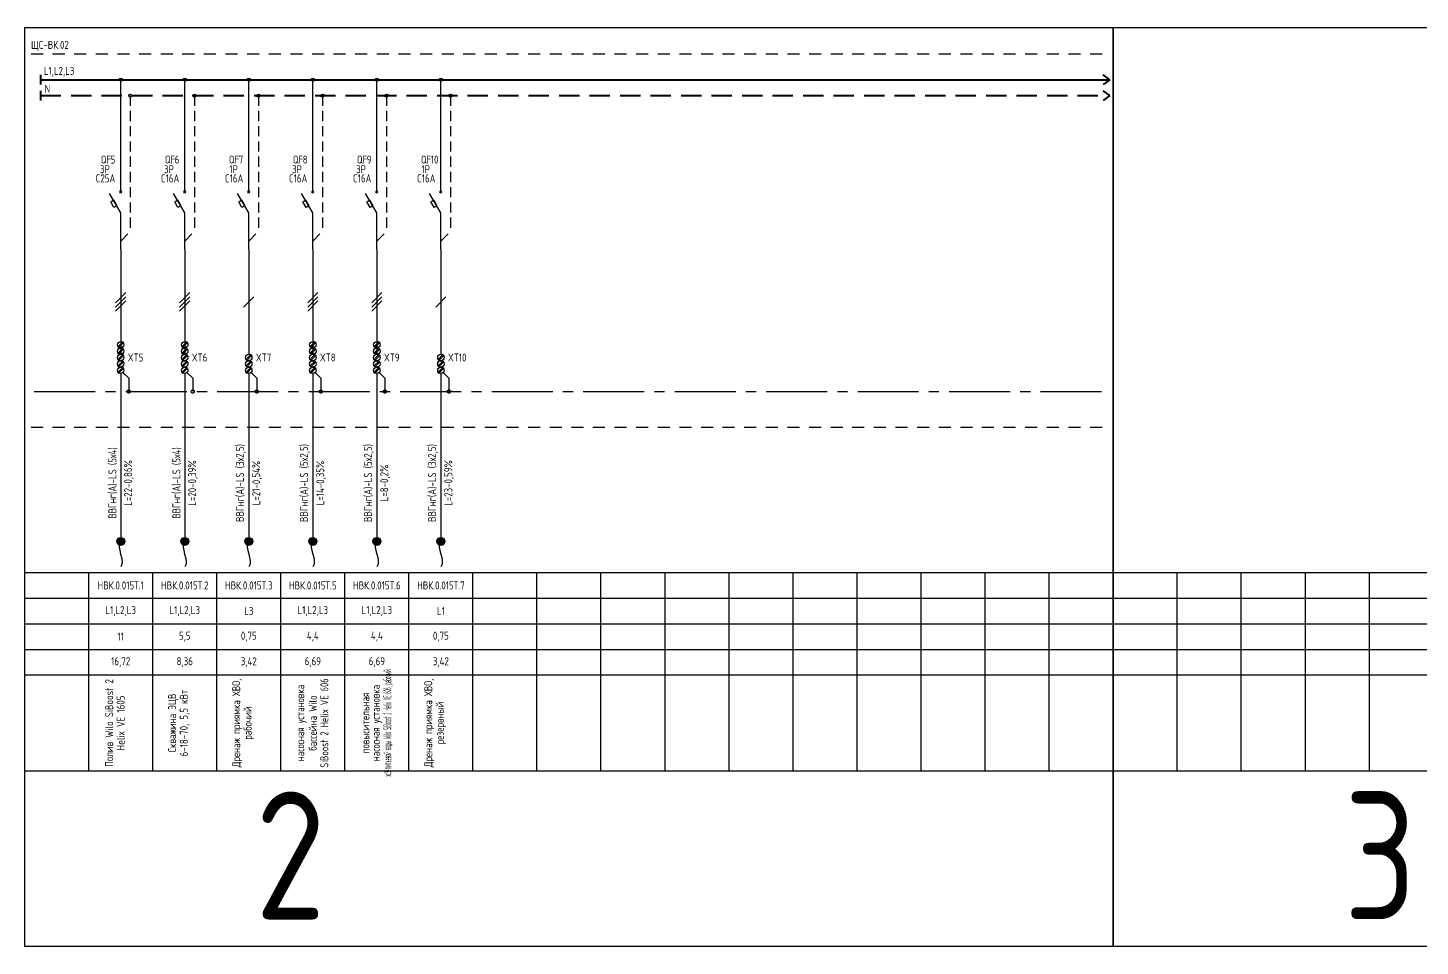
# Model space of a CAD drawing. Header units: millimetres. Extents: x -205 to 4435, y 0 to 4374.
# Drawn here: x 396 to 830.9, y 1291 to 1578 of the extents above; entities that cross this region are included whole.
import ezdxf
from ezdxf.enums import TextEntityAlignment as Align

# ---------------------------------------------------------------- set-up
doc = ezdxf.new("R2010")
doc.units = ezdxf.units.MM
for name, pattern in [('CENTER2', [28.575, 19.05, -3.175, 3.175, -3.175]), ('HIDDEN2', [4.7625, 3.175, -1.5875]), ('JIS_02_0.7', [1.35, 0.75, -0.6])]:
    doc.linetypes.add(name, pattern=pattern)
for name, color, linetype in [('SX_BLOCKS', 7, 'Continuous'), ('SX_BOUND', 7, 'JIS_02_0.7'), ('SX_LINES', 7, 'Continuous'), ('SX_PE', 3, 'CENTER2'), ('SX_TABLE', 7, 'Continuous'), ('SX_TEXT', 7, 'Continuous')]:
    doc.layers.add(name, color=color, linetype=linetype)
doc.styles.add('SX_GOST', font='GOST2304A_0.ttf')
doc.styles.add('UNC_A', font='GOST2304A_0.ttf')
doc.styles.add('Unecom', font='GOST2304A_0.ttf', dxfattribs={"height": 2.5})

# ---------------------------------------------------------------- blocks, each defined once
blk = doc.blocks.new('SX_TCOL')
for p, q in [((-10, 62), (10, 62)), ((10, 0), (10, 62)), ((-10, 54), (10, 54)), ((-10, 46), (10, 46)), ((-10, 38), (10, 38)), ((-10, 30), (10, 30)), ((-10, 0), (10, 0))]:
    blk.add_line(p, q)
at = {"style": 'SX_GOST'}
for tag, p in [('CAB1', (-2.6, 90)), ('CAB2', (2.6, 90)), ('NAME1', (-3.6, 15)), ('NAME2', (0, 15)), ('NAME3', (3.6, 15))]:
    blk.add_attdef(tag, text='', height=2.5, rotation=90, dxfattribs=at).set_placement(p, align=Align.MIDDLE)
for tag, p in [('LINE', (0, 58)), ('PH', (0, 50)), ('POW', (0, 42)), ('CUR', (0, 34))]:
    blk.add_attdef(tag, text='', height=2.5, dxfattribs=at).set_placement(p, align=Align.MIDDLE)
blk = doc.blocks.new('*U395')
at = {"lineweight": 40}
for p, q in [((333.89, 0), (331.89, 1.5)), ((333.89, 0), (331.89, -1.5)), ((333.89, -5), (331.89, -3.5)), ((333.89, -5), (331.89, -6.5))]:
    blk.add_line(p, q, dxfattribs=at)
at = {"linetype": 'ByBlock', "lineweight": 40}
for points in [[(0, 1.5), (0, -1.5)], [(0, 0), (333.89, 0)], [(0, -3.5), (0, -6.5)]]:
    blk.add_lwpolyline(points, dxfattribs=at)
at = {"color": 4, "linetype": 'HIDDEN2', "lineweight": 40, "ltscale": 2}
blk.add_lwpolyline([(0, -5), (333.89, -5)], dxfattribs=at)
at = {"insert": (1.24, -1.57), "char_height": 2.5, "attachment_point": 1, "style": 'UNC_A'}
blk.add_mtext_dynamic_manual_height_columns('N', width=3.8436, gutter_width=12.5, heights=[0], dxfattribs=at)
at = {"style": 'UNC_A'}
blk.add_attdef('ЛИНИЯ', (1, 1.5), '', height=2.5, dxfattribs=at)
blk = doc.blocks.new('*U402')
for p, q in [((0, -36.27), (0, -1.19)), ((0, -42.79), (-3.51, -36.72)), ((-0.35, -36.62), (0.35, -35.91)), ((0.35, -36.62), (-0.35, -35.91)), ((0, -54.31), (0, -42.79))]:
    blk.add_line(p, q)
at = {"color": 4, "linetype": 'HIDDEN2'}
for p in [(3, -6.19), (0, -51.65)]:
    blk.add_line(p, (3, -48.65), dxfattribs=at)
blk.add_lwpolyline([(-2.12, -41.12), (-3.12, -39.39), (-2.25, -38.89), (-1.25, -40.62)], close=True)
for centre in [(0, -1.19), (3, -6.19)]:
    blk.add_circle(centre, 0.5)
at = {"insert": (-6.21, -24.9), "char_height": 2.5, "attachment_point": 1, "style": 'Unecom'}
blk.add_mtext_dynamic_manual_height_columns('\\pxql;QF', width=5.7065, gutter_width=12.5, heights=[4.37], dxfattribs=at)
at = {"style": 'Unecom'}
blk.add_attdef('N', (-3.15, -27.4), '', height=2.5, dxfattribs=at)
for tag, p in [('P', (-3.4, -30.43)), ('A', (-1.7, -33.28))]:
    blk.add_attdef(tag, text='', height=2.5, dxfattribs=at).set_placement(p, align=Align.RIGHT)
blk = doc.blocks.new('XT')
at = {"color": 32, "true_color": 0xcd6928}
for p, q in [((0.75, 0), (-1, -1.75)), ((1, -0.25), (-0.75, -2))]:
    blk.add_line(p, q, dxfattribs=at)
at = {"color": 5}
for p, q in [((0.75, -2), (-1, -3.75)), ((1, -2.25), (-0.75, -4))]:
    blk.add_line(p, q, dxfattribs=at)
at = {"color": 32, "true_color": 0xcd6928}
blk.add_circle((0, -1), 1, dxfattribs=at)
at = {"color": 5}
blk.add_circle((0, -3), 1, dxfattribs=at)
at = {"style": 'UNC_A'}
blk.add_attdef('1', (1.75, 0.11), '', height=2.5, dxfattribs=at)
blk = doc.blocks.new('SX_XTPE')
at = {"color": 3}
for p, q in [((0.753, 1.003), (-1.003, -0.753)), ((1.003, 0.753), (-0.753, -1.003))]:
    blk.add_line(p, q, dxfattribs=at)
blk.add_circle((0, 0), 1, dxfattribs=at)
blk = doc.blocks.new('SX_XT3')
at = {"color": 32, "true_color": 0xcd6928}
for p, q in [((0.7533, 4.0033), (-1.0033, 2.2467)), ((0.7533, 2.0033), (-1.0033, 0.2467)), ((1.0033, 3.7533), (-0.7533, 1.9967)), ((1.0033, 1.7533), (-0.7533, -0.0033))]:
    blk.add_line(p, q, dxfattribs=at)
for centre in [(0, 3), (0, 1)]:
    blk.add_circle(centre, 1, dxfattribs=at)
blk = doc.blocks.new('Вывод')
h = blk.add_hatch()
h.set_pattern_fill('ANGLE', color=0)
h.set_pattern_definition([(0, (-2.5674, 3.856), (0, 6.985), [5.08, -1.905]), (90, (-2.5674, 3.856), (-6.985, 4e-16), [5.08, -1.905])])
h.paths.add_polyline_path([(1.25, -1.25, 1), (-1.25, -1.25, 1)])
at = {"linetype": 'ByBlock'}
h = blk.add_hatch(color=0, dxfattribs=at)
h.dxf.hatch_style = 1
h.paths.add_polyline_path([(1.25, -1.25, 1), (-1.25, -1.25, 1)])
at = {"color": 0, "linetype": 'ByBlock'}
blk.add_circle((0, -1.25), 1.25, dxfattribs=at)
at = {"color": 0, "linetype": 'ByBlock', "start_tangent": (-6.322865, -7.646578), "end_tangent": (-7.732852, -9.984691)}
blk.add_spline([(0, -1.25), (0, -9.25)], degree=3, dxfattribs=at)

msp = doc.modelspace()

# ---------------------------------------------------------------- linework, layer by layer
at = {"color": 6}
for points in [[(735, 1577.99), (395, 1577.99), (395, 1290.99), (735, 1290.99), (735, 1577.99)], [(1075, 1577.99), (735, 1577.99), (735, 1290.99), (1075, 1290.99), (1075, 1577.99)]]:
    msp.add_lwpolyline(points, dxfattribs=at)
at = {"layer": 'SX_BOUND', "ltscale": 5}
for p, q in [((397, 1569.91), (733, 1569.91)), ((397, 1453.24), (733, 1453.24))]:
    msp.add_line(p, q, dxfattribs=at)
at = {"layer": 'SX_LINES'}
for p, q in [((425, 1508.7), (425, 1475.96)), ((445, 1508.7), (445, 1475.96)), ((465, 1508.7), (465, 1475.96)), ((485, 1508.7), (485, 1475.96)), ((505, 1508.7), (505, 1475.96)), ((525, 1508.7), (525, 1475.96)), ((423.4, 1492.03), (426.6, 1495.23)), ((423.4, 1490.73), (426.6, 1493.93)), ((423.4, 1489.43), (426.6, 1492.63)), ((443.4, 1492.03), (446.6, 1495.23)), ((443.4, 1490.73), (446.6, 1493.93)), ((443.4, 1489.43), (446.6, 1492.63)), ((463.4, 1490.73), (466.6, 1493.93)), ((483.4, 1492.03), (486.6, 1495.23)), ((483.4, 1490.73), (486.6, 1493.93)), ((483.4, 1489.43), (486.6, 1492.63)), ((503.4, 1492.03), (506.6, 1495.23)), ((503.4, 1490.73), (506.6, 1493.93)), ((503.4, 1489.43), (506.6, 1492.63)), ((523.4, 1490.73), (526.6, 1493.93)), ((425, 1469.96), (425, 1418.74)), ((445, 1469.96), (445, 1418.74)), ((465, 1469.96), (465, 1418.74)), ((485, 1469.96), (485, 1418.74)), ((505, 1469.96), (505, 1418.74)), ((525, 1469.96), (525, 1418.74))]:
    msp.add_line(p, q, dxfattribs=at)
at = {"layer": 'SX_PE'}
for p, q in [((425.7, 1470.26), (427.5, 1468.46)), ((445.7, 1470.26), (447.5, 1468.46)), ((465.7, 1470.26), (467.5, 1468.46)), ((485.7, 1470.26), (487.5, 1468.46)), ((505.7, 1470.26), (507.5, 1468.46)), ((525.7, 1470.26), (527.5, 1468.46)), ((427.5, 1468.46), (427.5, 1464.34)), ((447.5, 1468.46), (447.5, 1464.34)), ((467.5, 1468.46), (467.5, 1464.34)), ((487.5, 1468.46), (487.5, 1464.34)), ((507.5, 1468.46), (507.5, 1464.34)), ((527.5, 1468.46), (527.5, 1464.34)), ((398, 1464.34), (734, 1464.34))]:
    msp.add_line(p, q, dxfattribs=at)
for centre in [(427.5, 1464.34), (447.5, 1464.34), (467.5, 1464.34), (487.5, 1464.34), (507.5, 1464.34), (527.5, 1464.34)]:
    msp.add_circle(centre, 0.5, dxfattribs=at)

# ---------------------------------------------------------------- block references
at = {"layer": 'SX_BLOCKS'}
for p, values in [((425, 1562.98), {'N': '5', 'P': '3P', 'A': 'C25А'}), ((445, 1562.98), {'N': '6', 'P': '3P', 'A': 'C16А'}), ((465, 1562.98), {'N': '7', 'P': '1P', 'A': 'C16А'}), ((485, 1562.98), {'N': '8', 'P': '3P', 'A': 'C16А'}), ((505, 1562.98), {'N': '9', 'P': '3P', 'A': 'C16А'}), ((525, 1562.98), {'N': '10', 'P': '1P', 'A': 'C16А'})]:
    msp.add_blockref('*U402', p, dxfattribs=at).add_auto_attribs(values)
for name, p in [('SX_XT3', (425, 1475.96)), ('SX_XT3', (445, 1475.96)), ('SX_XT3', (485, 1475.96)), ('SX_XT3', (505, 1475.96)), ('SX_XTPE', (425, 1470.96)), ('SX_XTPE', (445, 1470.96)), ('SX_XTPE', (465, 1470.96)), ('SX_XTPE', (485, 1470.96)), ('SX_XTPE', (505, 1470.96)), ('SX_XTPE', (525, 1470.96))]:
    msp.add_blockref(name, p, dxfattribs=at)
ref = msp.add_blockref('XT', (425, 1475.96), dxfattribs=at)
ref.add_attrib('1', 'XT5', (427.2, 1473.71), dxfattribs={"layer": '0', "height": 2.5, "style": 'UNC_A'})
ref = msp.add_blockref('XT', (445, 1475.96), dxfattribs=at)
ref.add_attrib('1', 'XT6', (447.2, 1473.71), dxfattribs={"layer": '0', "height": 2.5, "style": 'UNC_A'})
ref = msp.add_blockref('XT', (465, 1475.96), dxfattribs=at)
ref.add_attrib('1', 'XT7', (467.2, 1473.71), dxfattribs={"layer": '0', "height": 2.5, "style": 'UNC_A'})
ref = msp.add_blockref('XT', (485, 1475.96), dxfattribs=at)
ref.add_attrib('1', 'XT8', (487.2, 1473.71), dxfattribs={"layer": '0', "height": 2.5, "style": 'UNC_A'})
ref = msp.add_blockref('XT', (505, 1475.96), dxfattribs=at)
ref.add_attrib('1', 'XT9', (507.2, 1473.71), dxfattribs={"layer": '0', "height": 2.5, "style": 'UNC_A'})
ref = msp.add_blockref('XT', (525, 1475.96), dxfattribs=at)
ref.add_attrib('1', 'XT10', (527.2, 1473.71), dxfattribs={"layer": '0', "height": 2.5, "style": 'UNC_A'})
at = {"layer": 'SX_BLOCKS', "color": 244, "true_color": 0x991b1e}
for p in [(425, 1418.74), (445, 1418.74), (465, 1418.74), (485, 1418.74), (505, 1418.74), (525, 1418.74)]:
    msp.add_blockref('Вывод', p, dxfattribs=at)
at = {"layer": 'SX_LINES'}
msp.add_blockref('*U395', (400, 1561.79), dxfattribs=at).add_auto_attribs({'ЛИНИЯ': 'L1,L2,L3'})
at = {"layer": 'SX_TABLE'}
for p, values in [((425, 1345.74), {'NAME1': 'Полив Wilo SiBoost 2', 'NAME2': 'Helix VE 1605', 'CUR': '16,72', 'POW': '11', 'PH': 'L1,L2,L3', 'LINE': 'НВК.0.015Т.1', 'CAB1': 'ВВГнг(А)-LS (5х4)', 'CAB2': 'L=22-0,86%'}), ((445, 1345.74), {'NAME1': 'Скважина ЭЦВ', 'NAME2': '6-18-70, 5,5 кВт', 'CUR': '8,36', 'POW': '5,5', 'PH': 'L1,L2,L3', 'LINE': 'НВК.0.015Т.2', 'CAB1': 'ВВГнг(А)-LS (5х4)', 'CAB2': 'L=20-0,39%'})]:
    msp.add_blockref('SX_TCOL', p, dxfattribs=at).add_auto_attribs(values)
ref = msp.add_blockref('SX_TCOL', (465, 1345.74), dxfattribs=at)
ref.add_attrib('NAME1', 'Дренаж приямка ХВО,', dxfattribs={"layer": '0', "height": 2.5, "rotation": 90, "style": 'SX_GOST', "width": 0.990897}).set_placement((461.4, 1360.74), align=Align.MIDDLE)
ref.add_attrib('NAME2', 'рабочий', dxfattribs={"layer": '0', "height": 2.5, "rotation": 90, "style": 'SX_GOST'}).set_placement((465, 1360.74), align=Align.MIDDLE)
ref.add_attrib('CUR', '3,42', dxfattribs={"layer": '0', "height": 2.5, "style": 'SX_GOST'}).set_placement((465, 1379.74), align=Align.MIDDLE)
ref.add_attrib('POW', '0,75', dxfattribs={"layer": '0', "height": 2.5, "style": 'SX_GOST'}).set_placement((465, 1387.74), align=Align.MIDDLE)
ref.add_attrib('PH', 'L3', dxfattribs={"layer": '0', "height": 2.5, "style": 'SX_GOST'}).set_placement((465, 1395.74), align=Align.MIDDLE)
ref.add_attrib('LINE', 'НВК.0.015Т.3', dxfattribs={"layer": '0', "height": 2.5, "style": 'SX_GOST'}).set_placement((465, 1403.74), align=Align.MIDDLE)
ref.add_attrib('CAB1', 'ВВГнг(А)-LS (3х2,5)', dxfattribs={"layer": '0', "height": 2.5, "rotation": 90, "style": 'SX_GOST'}).set_placement((462.4, 1435.74), align=Align.MIDDLE)
ref.add_attrib('CAB2', 'L=21-0,54%', dxfattribs={"layer": '0', "height": 2.5, "rotation": 90, "style": 'SX_GOST'}).set_placement((467.6, 1435.74), align=Align.MIDDLE)
ref = msp.add_blockref('SX_TCOL', (485, 1345.74), dxfattribs=at)
ref.add_attrib('NAME1', 'насосная установка', dxfattribs={"layer": '0', "height": 2.5, "rotation": 90, "style": 'SX_GOST'}).set_placement((481.4, 1360.74), align=Align.MIDDLE)
ref.add_attrib('NAME2', 'бассейна Wilo', dxfattribs={"layer": '0', "height": 2.5, "rotation": 90, "style": 'SX_GOST'}).set_placement((485, 1360.74), align=Align.MIDDLE)
ref.add_attrib('NAME3', 'SiBoost 2 Helix VE 606', dxfattribs={"layer": '0', "height": 2.5, "rotation": 90, "style": 'SX_GOST', "width": 0.952421}).set_placement((488.6, 1360.74), align=Align.MIDDLE)
ref.add_attrib('CUR', '6,69', dxfattribs={"layer": '0', "height": 2.5, "style": 'SX_GOST'}).set_placement((485, 1379.74), align=Align.MIDDLE)
ref.add_attrib('POW', '4,4', dxfattribs={"layer": '0', "height": 2.5, "style": 'SX_GOST'}).set_placement((485, 1387.74), align=Align.MIDDLE)
ref.add_attrib('PH', 'L1,L2,L3', dxfattribs={"layer": '0', "height": 2.5, "style": 'SX_GOST'}).set_placement((485, 1395.74), align=Align.MIDDLE)
ref.add_attrib('LINE', 'НВК.0.015Т.5', dxfattribs={"layer": '0', "height": 2.5, "style": 'SX_GOST'}).set_placement((485, 1403.74), align=Align.MIDDLE)
ref.add_attrib('CAB1', 'ВВГнг(А)-LS (5х2,5)', dxfattribs={"layer": '0', "height": 2.5, "rotation": 90, "style": 'SX_GOST'}).set_placement((482.4, 1435.74), align=Align.MIDDLE)
ref.add_attrib('CAB2', 'L=14-0,35%', dxfattribs={"layer": '0', "height": 2.5, "rotation": 90, "style": 'SX_GOST'}).set_placement((487.6, 1435.74), align=Align.MIDDLE)
ref = msp.add_blockref('SX_TCOL', (505, 1345.74), dxfattribs=at)
ref.add_attrib('NAME1', 'повысительная', dxfattribs={"layer": '0', "height": 2.5, "rotation": 90, "style": 'SX_GOST'}).set_placement((501.4, 1360.74), align=Align.MIDDLE)
ref.add_attrib('NAME2', 'насосная установка', dxfattribs={"layer": '0', "height": 2.5, "rotation": 90, "style": 'SX_GOST'}).set_placement((505, 1360.74), align=Align.MIDDLE)
ref.add_attrib('NAME3', 'хоз-питьевой воды Wilo SiBoost 2 Helix VE 606, рабочий', dxfattribs={"layer": '0', "height": 2.5, "rotation": 90, "style": 'SX_GOST', "width": 0.374927}).set_placement((508.6, 1360.74), align=Align.MIDDLE)
ref.add_attrib('CUR', '6,69', dxfattribs={"layer": '0', "height": 2.5, "style": 'SX_GOST'}).set_placement((505, 1379.74), align=Align.MIDDLE)
ref.add_attrib('POW', '4,4', dxfattribs={"layer": '0', "height": 2.5, "style": 'SX_GOST'}).set_placement((505, 1387.74), align=Align.MIDDLE)
ref.add_attrib('PH', 'L1,L2,L3', dxfattribs={"layer": '0', "height": 2.5, "style": 'SX_GOST'}).set_placement((505, 1395.74), align=Align.MIDDLE)
ref.add_attrib('LINE', 'НВК.0.015Т.6', dxfattribs={"layer": '0', "height": 2.5, "style": 'SX_GOST'}).set_placement((505, 1403.74), align=Align.MIDDLE)
ref.add_attrib('CAB1', 'ВВГнг(А)-LS (5х2,5)', dxfattribs={"layer": '0', "height": 2.5, "rotation": 90, "style": 'SX_GOST'}).set_placement((502.4, 1435.74), align=Align.MIDDLE)
ref.add_attrib('CAB2', 'L=8-0,2%', dxfattribs={"layer": '0', "height": 2.5, "rotation": 90, "style": 'SX_GOST'}).set_placement((507.6, 1435.74), align=Align.MIDDLE)
ref = msp.add_blockref('SX_TCOL', (525, 1345.74), dxfattribs=at)
ref.add_attrib('NAME1', 'Дренаж приямка ХВО,', dxfattribs={"layer": '0', "height": 2.5, "rotation": 90, "style": 'SX_GOST', "width": 0.990897}).set_placement((521.4, 1360.74), align=Align.MIDDLE)
ref.add_attrib('NAME2', 'резервный', dxfattribs={"layer": '0', "height": 2.5, "rotation": 90, "style": 'SX_GOST'}).set_placement((525, 1360.74), align=Align.MIDDLE)
ref.add_attrib('CUR', '3,42', dxfattribs={"layer": '0', "height": 2.5, "style": 'SX_GOST'}).set_placement((525, 1379.74), align=Align.MIDDLE)
ref.add_attrib('POW', '0,75', dxfattribs={"layer": '0', "height": 2.5, "style": 'SX_GOST'}).set_placement((525, 1387.74), align=Align.MIDDLE)
ref.add_attrib('PH', 'L1', dxfattribs={"layer": '0', "height": 2.5, "style": 'SX_GOST'}).set_placement((525, 1395.74), align=Align.MIDDLE)
ref.add_attrib('LINE', 'НВК.0.015Т.7', dxfattribs={"layer": '0', "height": 2.5, "style": 'SX_GOST'}).set_placement((525, 1403.74), align=Align.MIDDLE)
ref.add_attrib('CAB1', 'ВВГнг(А)-LS (3х2,5)', dxfattribs={"layer": '0', "height": 2.5, "rotation": 90, "style": 'SX_GOST'}).set_placement((522.4, 1435.74), align=Align.MIDDLE)
ref.add_attrib('CAB2', 'L=23-0,59%', dxfattribs={"layer": '0', "height": 2.5, "rotation": 90, "style": 'SX_GOST'}).set_placement((527.6, 1435.74), align=Align.MIDDLE)
for p in [(405, 1345.74), (545, 1345.74), (565, 1345.74), (585, 1345.74), (605, 1345.74), (625, 1345.74), (645, 1345.74), (665, 1345.74), (685, 1345.74), (705, 1345.74), (725, 1345.74), (745, 1345.74), (765, 1345.74), (785, 1345.74), (805, 1345.74), (825, 1345.74)]:
    msp.add_blockref('SX_TCOL', p, dxfattribs=at)

# ---------------------------------------------------------------- texts
at = {"layer": 'Defpoints', "color": 6, "char_height": 40, "attachment_point": 1, "style": 'Unecom'}
for s, insert in [('3', (807.02, 1339.31)), ('2', (467.02, 1339.31))]:
    msp.add_mtext_dynamic_manual_height_columns(s, width=99.9205, gutter_width=12.5, heights=[0], dxfattribs=dict(at, insert=insert))
at = {"layer": 'SX_TEXT', "style": 'SX_GOST'}
msp.add_text('ЩC-ВК.02', height=2.5, dxfattribs=at).set_placement((397, 1571.41))

doc.saveas('drawing.dxf')
